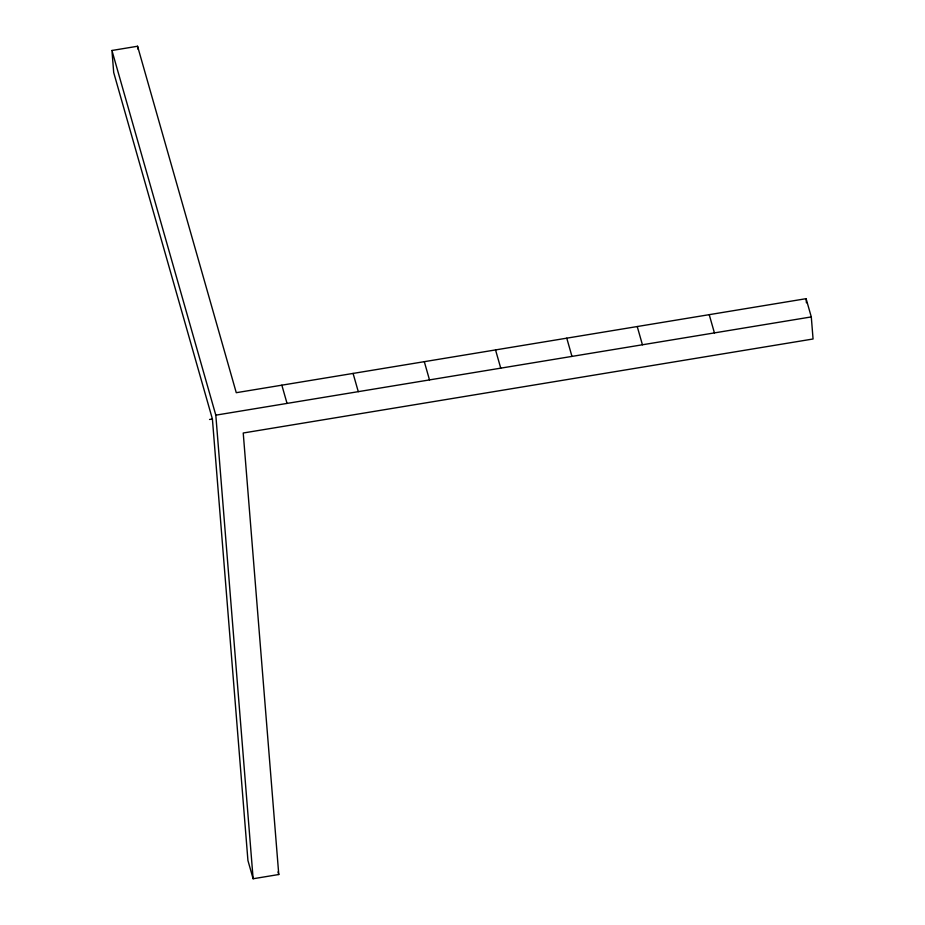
<?xml version="1.0" encoding="UTF-8"?>
<svg xmlns="http://www.w3.org/2000/svg" width="925" height="925" viewBox="0 0 925 925"><rect width="100%" height="100%" fill="white"/><g stroke="black" fill="none" stroke-linecap="round" stroke-linejoin="round"><path stroke-width="1.39" d="M111.937 50.482L137.571 46.25L236.268 392.697L806.091 298.683L811.294 316.917L813.063 338.989L243.229 433.004L278.772 874.518L253.126 878.75L247.935 860.516L212.403 419.002L113.706 72.555L111.937 50.482L215.814 415.163L253.126 878.75M215.814 415.163L811.294 316.917M209.547 419.476L212.403 419.002M709.221 314.662L714.424 332.896M637.232 326.537L642.424 344.771M566.771 338.168L571.962 356.403M495.534 349.916L500.737 368.15M424.309 361.675L429.501 379.909M353.084 373.422L358.276 391.657M281.847 385.182L287.039 403.416M278.032 871.917L278.772 874.518M806.091 298.683L806.427 302.822M137.571 46.25L137.802 49.013"/></g></svg>
